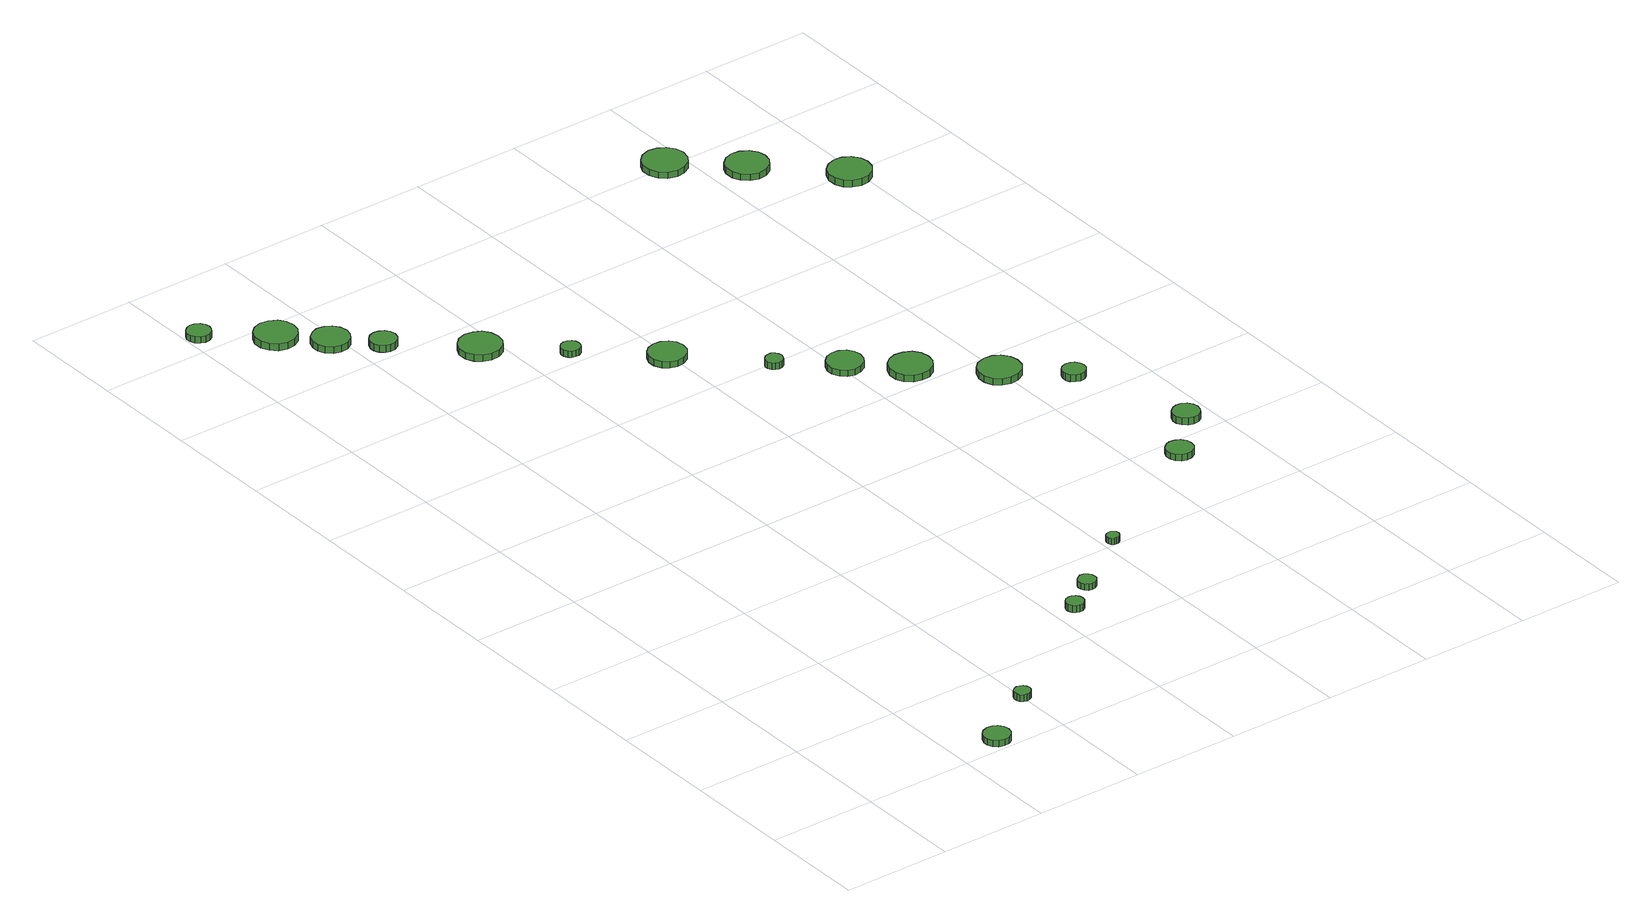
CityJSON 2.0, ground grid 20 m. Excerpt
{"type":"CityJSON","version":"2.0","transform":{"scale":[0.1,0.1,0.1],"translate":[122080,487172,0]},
"CityObjects":{
"tree1":{"type":"SolitaryVegetationObject","attributes":{"function":"something"},"geometry":[{"type":"MultiSurface","lod":"1","boundaries":[[[0,1,2,3,4,5,6,7,8,9,10,11,12,13,14]],[[15,16,17,18,19,20,21,22,23,24,25,26,27,28,29]],[[0,29,28,1]],[[1,28,27,2]],[[2,27,26,3]],[[3,26,25,4]],[[4,25,24,5]],[[5,24,23,6]],[[6,23,22,7]],[[7,22,21,8]],[[8,21,20,9]],[[9,20,19,10]],[[10,19,18,11]],[[11,18,17,12]],[[12,17,16,13]],[[13,16,15,14]],[[14,15,29,0]]]}]},
"tree2":{"type":"SolitaryVegetationObject","attributes":{"function":"something"},"geometry":[{"type":"MultiSurface","lod":"1","boundaries":[[[30,31,32,33,34,35,36,37,38,39,40,41,42,43,44]],[[45,46,47,48,49,50,51,52,53,54,55,56,57,58,59]],[[30,59,58,31]],[[31,58,57,32]],[[32,57,56,33]],[[33,56,55,34]],[[34,55,54,35]],[[35,54,53,36]],[[36,53,52,37]],[[37,52,51,38]],[[38,51,50,39]],[[39,50,49,40]],[[40,49,48,41]],[[41,48,47,42]],[[42,47,46,43]],[[43,46,45,44]],[[44,45,59,30]]]}]},
"tree3":{"type":"SolitaryVegetationObject","attributes":{"function":"something"},"geometry":[{"type":"MultiSurface","lod":"1","boundaries":[[[60,61,62,63,64,65,66,67,68,69,70,71,72,73,74]],[[75,76,77,78,79,80,81,82,83,84,85,86,87,88,89]],[[60,89,88,61]],[[61,88,87,62]],[[62,87,86,63]],[[63,86,85,64]],[[64,85,84,65]],[[65,84,83,66]],[[66,83,82,67]],[[67,82,81,68]],[[68,81,80,69]],[[69,80,79,70]],[[70,79,78,71]],[[71,78,77,72]],[[72,77,76,73]],[[73,76,75,74]],[[74,75,89,60]]]}]},
"tree4":{"type":"SolitaryVegetationObject","attributes":{"function":"something"},"geometry":[{"type":"MultiSurface","lod":"1","boundaries":[[[90,91,92,93,94,95,96,97,98,99,100,101,102,103,104]],[[105,106,107,108,109,110,111,112,113,114,115,116,117,118,119]],[[90,119,118,91]],[[91,118,117,92]],[[92,117,116,93]],[[93,116,115,94]],[[94,115,114,95]],[[95,114,113,96]],[[96,113,112,97]],[[97,112,111,98]],[[98,111,110,99]],[[99,110,109,100]],[[100,109,108,101]],[[101,108,107,102]],[[102,107,106,103]],[[103,106,105,104]],[[104,105,119,90]]]}]},
"tree5":{"type":"SolitaryVegetationObject","attributes":{"function":"something"},"geometry":[{"type":"MultiSurface","lod":"1","boundaries":[[[120,121,122,123,124,125,126,127,128,129,130,131,132,133,134]],[[135,136,137,138,139,140,141,142,143,144,145,146,147,148,149]],[[120,149,148,121]],[[121,148,147,122]],[[122,147,146,123]],[[123,146,145,124]],[[124,145,144,125]],[[125,144,143,126]],[[126,143,142,127]],[[127,142,141,128]],[[128,141,140,129]],[[129,140,139,130]],[[130,139,138,131]],[[131,138,137,132]],[[132,137,136,133]],[[133,136,135,134]],[[134,135,149,120]]]}]},
"tree6":{"type":"SolitaryVegetationObject","attributes":{"function":"something"},"geometry":[{"type":"MultiSurface","lod":"1","boundaries":[[[150,151,152,153,154,155,156,157,158,159,160,161,162,163,164]],[[165,166,167,168,169,170,171,172,173,174,175,176,177,178,179]],[[150,179,178,151]],[[151,178,177,152]],[[152,177,176,153]],[[153,176,175,154]],[[154,175,174,155]],[[155,174,173,156]],[[156,173,172,157]],[[157,172,171,158]],[[158,171,170,159]],[[159,170,169,160]],[[160,169,168,161]],[[161,168,167,162]],[[162,167,166,163]],[[163,166,165,164]],[[164,165,179,150]]]}]},
"tree7":{"type":"SolitaryVegetationObject","attributes":{"function":"something"},"geometry":[{"type":"MultiSurface","lod":"1","boundaries":[[[180,181,182,183,184,185,186,187,188,189,190,191,192,193,194]],[[195,196,197,198,199,200,201,202,203,204,205,206,207,208,209]],[[180,209,208,181]],[[181,208,207,182]],[[182,207,206,183]],[[183,206,205,184]],[[184,205,204,185]],[[185,204,203,186]],[[186,203,202,187]],[[187,202,201,188]],[[188,201,200,189]],[[189,200,199,190]],[[190,199,198,191]],[[191,198,197,192]],[[192,197,196,193]],[[193,196,195,194]],[[194,195,209,180]]]}]},
"tree8":{"type":"SolitaryVegetationObject","attributes":{"function":"something"},"geometry":[{"type":"MultiSurface","lod":"1","boundaries":[[[210,211,212,213,214,215,216,217,218,219,220,221,222,223,224]],[[225,226,227,228,229,230,231,232,233,234,235,236,237,238,239]],[[210,239,238,211]],[[211,238,237,212]],[[212,237,236,213]],[[213,236,235,214]],[[214,235,234,215]],[[215,234,233,216]],[[216,233,232,217]],[[217,232,231,218]],[[218,231,230,219]],[[219,230,229,220]],[[220,229,228,221]],[[221,228,227,222]],[[222,227,226,223]],[[223,226,225,224]],[[224,225,239,210]]]}]},
"tree9":{"type":"SolitaryVegetationObject","attributes":{"function":"something"},"geometry":[{"type":"MultiSurface","lod":"1","boundaries":[[[240,241,242,243,244,245,246,247,248,249,250,251,252,253,254]],[[255,256,257,258,259,260,261,262,263,264,265,266,267,268,269]],[[240,269,268,241]],[[241,268,267,242]],[[242,267,266,243]],[[243,266,265,244]],[[244,265,264,245]],[[245,264,263,246]],[[246,263,262,247]],[[247,262,261,248]],[[248,261,260,249]],[[249,260,259,250]],[[250,259,258,251]],[[251,258,257,252]],[[252,257,256,253]],[[253,256,255,254]],[[254,255,269,240]]]}]},
"tree10":{"type":"SolitaryVegetationObject","attributes":{"function":"something"},"geometry":[{"type":"MultiSurface","lod":"1","boundaries":[[[270,271,272,273,274,275,276,277,278,279,280,281,282,283,284]],[[285,286,287,288,289,290,291,292,293,294,295,296,297,298,299]],[[270,299,298,271]],[[271,298,297,272]],[[272,297,296,273]],[[273,296,295,274]],[[274,295,294,275]],[[275,294,293,276]],[[276,293,292,277]],[[277,292,291,278]],[[278,291,290,279]],[[279,290,289,280]],[[280,289,288,281]],[[281,288,287,282]],[[282,287,286,283]],[[283,286,285,284]],[[284,285,299,270]]]}]},
"tree11":{"type":"SolitaryVegetationObject","attributes":{"function":"something"},"geometry":[{"type":"MultiSurface","lod":"1","boundaries":[[[300,301,302,303,304,305,306,307,308,309,310,311,312,313,314]],[[315,316,317,318,319,320,321,322,323,324,325,326,327,328,329]],[[300,329,328,301]],[[301,328,327,302]],[[302,327,326,303]],[[303,326,325,304]],[[304,325,324,305]],[[305,324,323,306]],[[306,323,322,307]],[[307,322,321,308]],[[308,321,320,309]],[[309,320,319,310]],[[310,319,318,311]],[[311,318,317,312]],[[312,317,316,313]],[[313,316,315,314]],[[314,315,329,300]]]}]},
"tree12":{"type":"SolitaryVegetationObject","attributes":{"function":"something"},"geometry":[{"type":"MultiSurface","lod":"1","boundaries":[[[330,331,332,333,334,335,336,337,338,339,340,341,342,343,344]],[[345,346,347,348,349,350,351,352,353,354,355,356,357,358,359]],[[330,359,358,331]],[[331,358,357,332]],[[332,357,356,333]],[[333,356,355,334]],[[334,355,354,335]],[[335,354,353,336]],[[336,353,352,337]],[[337,352,351,338]],[[338,351,350,339]],[[339,350,349,340]],[[340,349,348,341]],[[341,348,347,342]],[[342,347,346,343]],[[343,346,345,344]],[[344,345,359,330]]]}]},
"tree13":{"type":"SolitaryVegetationObject","attributes":{"function":"something"},"geometry":[{"type":"MultiSurface","lod":"1","boundaries":[[[360,361,362,363,364,365,366,367,368,369,370,371,372,373,374]],[[375,376,377,378,379,380,381,382,383,384,385,386,387,388,389]],[[360,389,388,361]],[[361,388,387,362]],[[362,387,386,363]],[[363,386,385,364]],[[364,385,384,365]],[[365,384,383,366]],[[366,383,382,367]],[[367,382,381,368]],[[368,381,380,369]],[[369,380,379,370]],[[370,379,378,371]],[[371,378,377,372]],[[372,377,376,373]],[[373,376,375,374]],[[374,375,389,360]]]}]},
"tree14":{"type":"SolitaryVegetationObject","attributes":{"function":"something"},"geometry":[{"type":"MultiSurface","lod":"1","boundaries":[[[390,391,392,393,394,395,396,397,398,399,400,401,402,403,404]],[[405,406,407,408,409,410,411,412,413,414,415,416,417,418,419]],[[390,419,418,391]],[[391,418,417,392]],[[392,417,416,393]],[[393,416,415,394]],[[394,415,414,395]],[[395,414,413,396]],[[396,413,412,397]],[[397,412,411,398]],[[398,411,410,399]],[[399,410,409,400]],[[400,409,408,401]],[[401,408,407,402]],[[402,407,406,403]],[[403,406,405,404]],[[404,405,419,390]]]}]},
"tree15":{"type":"SolitaryVegetationObject","attributes":{"function":"something"},"geometry":[{"type":"MultiSurface","lod":"1","boundaries":[[[420,421,422,423,424,425,426,427,428,429,430,431,432,433,434]],[[435,436,437,438,439,440,441,442,443,444,445,446,447,448,449]],[[420,449,448,421]],[[421,448,447,422]],[[422,447,446,423]],[[423,446,445,424]],[[424,445,444,425]],[[425,444,443,426]],[[426,443,442,427]],[[427,442,441,428]],[[428,441,440,429]],[[429,440,439,430]],[[430,439,438,431]],[[431,438,437,432]],[[432,437,436,433]],[[433,436,435,434]],[[434,435,449,420]]]}]},
"tree16":{"type":"SolitaryVegetationObject","attributes":{"function":"something"},"geometry":[{"type":"MultiSurface","lod":"1","boundaries":[[[450,451,452,453,454,455,456,457,458,459,460,461,462,463,464]],[[465,466,467,468,469,470,471,472,473,474,475,476,477,478,479]],[[450,479,478,451]],[[451,478,477,452]],[[452,477,476,453]],[[453,476,475,454]],[[454,475,474,455]],[[455,474,473,456]],[[456,473,472,457]],[[457,472,471,458]],[[458,471,470,459]],[[459,470,469,460]],[[460,469,468,461]],[[461,468,467,462]],[[462,467,466,463]],[[463,466,465,464]],[[464,465,479,450]]]}]},
"tree17":{"type":"SolitaryVegetationObject","attributes":{"function":"something"},"geometry":[{"type":"MultiSurface","lod":"1","boundaries":[[[480,481,482,483,484,485,486,487,488,489,490,491,492,493,494]],[[495,496,497,498,499,500,501,502,503,504,505,506,507,508,509]],[[480,509,508,481]],[[481,508,507,482]],[[482,507,506,483]],[[483,506,505,484]],[[484,505,504,485]],[[485,504,503,486]],[[486,503,502,487]],[[487,502,501,488]],[[488,501,500,489]],[[489,500,499,490]],[[490,499,498,491]],[[491,498,497,492]],[[492,497,496,493]],[[493,496,495,494]],[[494,495,509,480]]]}]},
"tree18":{"type":"SolitaryVegetationObject","attributes":{"function":"something"},"geometry":[{"type":"MultiSurface","lod":"1","boundaries":[[[510,511,512,513,514,515,516,517,518,519,520,521,522,523,524]],[[525,526,527,528,529,530,531,532,533,534,535,536,537,538,539]],[[510,539,538,511]],[[511,538,537,512]],[[512,537,536,513]],[[513,536,535,514]],[[514,535,534,515]],[[515,534,533,516]],[[516,533,532,517]],[[517,532,531,518]],[[518,531,530,519]],[[519,530,529,520]],[[520,529,528,521]],[[521,528,527,522]],[[522,527,526,523]],[[523,526,525,524]],[[524,525,539,510]]]}]},
"tree19":{"type":"SolitaryVegetationObject","attributes":{"function":"something"},"geometry":[{"type":"MultiSurface","lod":"1","boundaries":[[[540,541,542,543,544,545,546,547,548,549,550,551,552,553,554]],[[555,556,557,558,559,560,561,562,563,564,565,566,567,568,569]],[[540,569,568,541]],[[541,568,567,542]],[[542,567,566,543]],[[543,566,565,544]],[[544,565,564,545]],[[545,564,563,546]],[[546,563,562,547]],[[547,562,561,548]],[[548,561,560,549]],[[549,560,559,550]],[[550,559,558,551]],[[551,558,557,552]],[[552,557,556,553]],[[553,556,555,554]],[[554,555,569,540]]]}]},
"tree20":{"type":"SolitaryVegetationObject","attributes":{"function":"something"},"geometry":[{"type":"MultiSurface","lod":"1","boundaries":[[[570,571,572,573,574,575,576,577,578,579,580,581,582,583,584]],[[585,586,587,588,589,590,591,592,593,594,595,596,597,598,599]],[[570,599,598,571]],[[571,598,597,572]],[[572,597,596,573]],[[573,596,595,574]],[[574,595,594,575]],[[575,594,593,576]],[[576,593,592,577]],[[577,592,591,578]],[[578,591,590,579]],[[579,590,589,580]],[[580,589,588,581]],[[581,588,587,582]],[[582,587,586,583]],[[583,586,585,584]],[[584,585,599,570]]]}]},
"tree21":{"type":"SolitaryVegetationObject","attributes":{"function":"something"},"geometry":[{"type":"MultiSurface","lod":"1","boundaries":[[[600,601,602,603,604,605,606,607,608,609,610,611,612,613,614]],[[615,616,617,618,619,620,621,622,623,624,625,626,627,628,629]],[[600,629,628,601]],[[601,628,627,602]],[[602,627,626,603]],[[603,626,625,604]],[[604,625,624,605]],[[605,624,623,606]],[[606,623,622,607]],[[607,622,621,608]],[[608,621,620,609]],[[609,620,619,610]],[[610,619,618,611]],[[611,618,617,612]],[[612,617,616,613]],[[613,616,615,614]],[[614,615,629,600]]]}]},
"tree22":{"type":"SolitaryVegetationObject","attributes":{"function":"something"},"geometry":[{"type":"MultiSurface","lod":"1","boundaries":[[[630,631,632,633,634,635,636,637,638,639,640,641,642,643,644]],[[645,646,647,648,649,650,651,652,653,654,655,656,657,658,659]],[[630,659,658,631]],[[631,658,657,632]],[[632,657,656,633]],[[633,656,655,634]],[[634,655,654,635]],[[635,654,653,636]],[[636,653,652,637]],[[637,652,651,638]],[[638,651,650,639]],[[639,650,649,640]],[[640,649,648,641]],[[641,648,647,642]],[[642,647,646,643]],[[643,646,645,644]],[[644,645,659,630]]]}]}
},
"vertices":[
[306,25,16],[304,35,16],[298,43,16],[290,48,16],[280,49,16],[270,46,16],[262,39,16],[258,30,16],[258,20,16],[262,11,16],[270,4,16],[280,1,16],[290,2,16],[298,7,16],[304,15,16],[304,15,4],[298,7,4],[290,2,4],[280,1,4],[270,4,4],[262,11,4],[258,20,4],[258,30,4],[262,39,4],[270,46,4],[280,49,4],[290,48,4],[298,43,4],[304,35,4],[306,25,4],
[409,102,20],[408,108,20],[404,113,20],[399,116,20],[393,117,20],[387,115,20],[382,111,20],[380,105,20],[380,99,20],[382,93,20],[387,89,20],[393,87,20],[399,88,20],[404,91,20],[408,96,20],[408,96,7],[404,91,7],[399,88,7],[393,87,7],[387,89,7],[382,93,7],[380,99,7],[380,105,7],[382,111,7],[387,115,7],[393,117,7],[399,116,7],[404,113,7],[408,108,7],[409,102,7],
[44,1840,15],[42,1849,15],[37,1856,15],[29,1861,15],[20,1862,15],[12,1859,15],[5,1853,15],[1,1845,15],[1,1836,15],[5,1828,15],[12,1822,15],[20,1819,15],[29,1820,15],[37,1824,15],[42,1832,15],[42,1832,3],[37,1824,3],[29,1820,3],[20,1819,3],[12,1822,3],[5,1828,3],[1,1836,3],[1,1845,3],[5,1853,3],[12,1859,3],[20,1862,3],[29,1861,3],[37,1856,3],[42,1849,3],[44,1840,3],
[155,1756,17],[152,1772,17],[143,1784,17],[129,1792,17],[113,1794,17],[98,1789,17],[87,1779,17],[80,1764,17],[80,1748,17],[87,1734,17],[98,1723,17],[113,1718,17],[129,1720,17],[143,1728,17],[152,1741,17],[152,1741,4],[143,1728,4],[129,1720,4],[113,1718,4],[98,1723,4],[87,1734,4],[80,1748,4],[80,1764,4],[87,1779,4],[98,1789,4],[113,1794,4],[129,1792,4],[143,1784,4],[152,1772,4],[155,1756,4],
[215,1691,16],[212,1705,16],[204,1716,16],[192,1723,16],[178,1725,16],[165,1720,16],[154,1711,16],[149,1698,16],[149,1684,16],[154,1672,16],[165,1662,16],[178,1658,16],[192,1659,16],[204,1666,16],[212,1678,16],[212,1678,3],[204,1666,3],[192,1659,3],[178,1658,3],[165,1662,3],[154,1672,3],[149,1684,3],[149,1698,3],[154,1711,3],[165,1720,3],[178,1725,3],[192,1723,3],[204,1716,3],[212,1705,3],[215,1691,3],
[652,274,20],[651,281,20],[647,286,20],[641,290,20],[634,290,20],[628,288,20],[623,284,20],[620,277,20],[620,271,20],[623,264,20],[628,260,20],[634,258,20],[641,258,20],[647,262,20],[651,267,20],[651,267,7],[647,262,7],[641,258,7],[634,258,7],[628,260,7],[623,264,7],[620,271,7],[620,277,7],[623,284,7],[628,288,7],[634,290,7],[641,290,7],[647,286,7],[651,281,7],[652,274,7],
[272,1635,15],[270,1645,15],[264,1653,15],[255,1658,15],[245,1659,15],[236,1656,15],[228,1649,15],[224,1640,15],[224,1630,15],[228,1621,15],[236,1614,15],[245,1611,15],[255,1612,15],[264,1617,15],[270,1625,15],[270,1625,2],[264,1617,2],[255,1612,2],[245,1611,2],[236,1614,2],[228,1621,2],[224,1630,2],[224,1640,2],[228,1649,2],[236,1656,2],[245,1659,2],[255,1658,2],[264,1653,2],[270,1645,2],[272,1635,2],
[712,319,18],[711,326,18],[707,331,18],[701,335,18],[694,336,18],[688,333,18],[683,329,18],[680,323,18],[680,316,18],[683,310,18],[688,305,18],[694,303,18],[701,304,18],[707,307,18],[711,313,18],[711,313,6],[707,307,6],[701,304,6],[694,303,6],[688,305,6],[683,310,6],[680,316,6],[680,323,6],[683,329,6],[688,333,6],[694,336,6],[701,335,6],[707,331,6],[711,326,6],[712,319,6],
[402,1525,15],[399,1541,15],[390,1554,15],[376,1561,15],[360,1563,15],[345,1558,15],[334,1548,15],[327,1533,15],[327,1517,15],[334,1503,15],[345,1493,15],[360,1488,15],[376,1489,15],[390,1497,15],[399,1510,15],[399,1510,2],[390,1497,2],[376,1489,2],[360,1488,2],[345,1493,2],[334,1503,2],[327,1517,2],[327,1533,2],[334,1548,2],[345,1558,2],[360,1563,2],[376,1561,2],[390,1554,2],[399,1541,2],[402,1525,2],
[495,1429,14],[494,1436,14],[490,1442,14],[483,1445,14],[476,1446,14],[469,1444,14],[464,1439,14],[461,1433,14],[461,1425,14],[464,1419,14],[469,1414,14],[476,1412,14],[483,1412,14],[490,1416,14],[494,1422,14],[494,1422,2],[490,1416,2],[483,1412,2],[476,1412,2],[469,1414,2],[464,1419,2],[461,1425,2],[461,1433,2],[464,1439,2],[469,1444,2],[476,1446,2],[483,1445,2],[490,1442,2],[494,1436,2],[495,1429,2],
[826,403,19],[825,408,19],[822,411,19],[818,414,19],[813,414,19],[809,413,19],[805,410,19],[803,405,19],[803,401,19],[805,396,19],[809,393,19],[813,392,19],[818,392,19],[822,395,19],[825,398,19],[825,398,7],[822,395,7],[818,392,7],[813,392,7],[809,393,7],[805,396,7],[803,401,7],[803,405,7],[805,410,7],[809,413,7],[813,414,7],[818,414,7],[822,411,7],[825,408,7],[826,403,7],
[627,1318,14],[624,1332,14],[616,1343,14],[603,1350,14],[590,1351,14],[576,1347,14],[566,1338,14],[560,1325,14],[560,1311,14],[566,1298,14],[576,1289,14],[590,1285,14],[603,1286,14],[616,1293,14],[624,1304,14],[624,1304,2],[616,1293,2],[603,1286,2],[590,1285,2],[576,1289,2],[566,1298,2],[560,1311,2],[560,1325,2],[566,1338,2],[576,1347,2],[590,1351,2],[603,1350,2],[616,1343,2],[624,1332,2],[627,1318,2],
[735,1193,15],[733,1199,15],[730,1204,15],[724,1208,15],[717,1208,15],[711,1206,15],[706,1202,15],[703,1196,15],[703,1189,15],[706,1183,15],[711,1179,15],[717,1177,15],[724,1177,15],[730,1181,15],[733,1186,15],[733,1186,2],[730,1181,2],[724,1177,2],[717,1177,2],[711,1179,2],[706,1183,2],[703,1189,2],[703,1196,2],[706,1202,2],[711,1206,2],[717,1208,2],[724,1208,2],[730,1204,2],[733,1199,2],[735,1193,2],
[839,1116,15],[836,1129,15],[829,1140,15],[817,1147,15],[804,1148,15],[791,1144,15],[781,1135,15],[775,1123,15],[775,1110,15],[781,1097,15],[791,1088,15],[804,1084,15],[817,1086,15],[829,1092,15],[836,1103,15],[836,1103,3],[829,1092,3],[817,1086,3],[804,1084,3],[791,1088,3],[781,1097,3],[775,1110,3],[775,1123,3],[781,1135,3],[791,1144,3],[804,1148,3],[817,1147,3],[829,1140,3],[836,1129,3],[839,1116,3],
[924,1042,15],[921,1058,15],[912,1071,15],[898,1078,15],[882,1080,15],[867,1075,15],[855,1065,15],[849,1050,15],[849,1034,15],[855,1020,15],[867,1009,15],[882,1005,15],[898,1006,15],[912,1014,15],[921,1027,15],[921,1027,2],[912,1014,2],[898,1006,2],[882,1005,2],[867,1009,2],[855,1020,2],[849,1034,2],[849,1050,2],[855,1065,2],[867,1075,2],[882,1080,2],[898,1078,2],[912,1071,2],[921,1058,2],[924,1042,2],
[1095,556,19],[1093,566,19],[1087,574,19],[1078,579,19],[1068,580,19],[1059,577,19],[1051,570,19],[1047,561,19],[1047,551,19],[1051,542,19],[1059,535,19],[1068,532,19],[1078,533,19],[1087,538,19],[1093,546,19],[1093,546,7],[1087,538,7],[1078,533,7],[1068,532,7],[1059,535,7],[1051,542,7],[1047,551,7],[1047,561,7],[1051,570,7],[1059,577,7],[1068,580,7],[1078,579,7],[1087,574,7],[1093,566,7],[1095,556,7],
[1033,944,15],[1030,959,15],[1020,972,15],[1007,980,15],[991,981,15],[976,977,15],[964,966,15],[958,952,15],[958,936,15],[964,921,15],[976,911,15],[991,906,15],[1007,908,15],[1020,915,15],[1030,928,15],[1030,928,3],[1020,915,3],[1007,908,3],[991,906,3],[976,911,3],[964,921,3],[958,936,3],[958,952,3],[964,966,3],[976,977,3],[991,981,3],[1007,980,3],[1020,972,3],[1030,959,3],[1033,944,3],
[1173,640,20],[1171,650,20],[1165,658,20],[1157,663,20],[1146,664,20],[1137,661,20],[1129,654,20],[1125,645,20],[1125,635,20],[1129,626,20],[1137,619,20],[1146,616,20],[1157,617,20],[1165,622,20],[1171,630,20],[1171,630,7],[1165,622,7],[1157,617,7],[1146,616,7],[1137,619,7],[1129,626,7],[1125,635,7],[1125,645,7],[1129,654,7],[1137,661,7],[1146,664,7],[1157,663,7],[1165,658,7],[1171,650,7],[1173,640,7],
[1106,860,19],[1104,868,19],[1099,875,19],[1092,879,19],[1083,880,19],[1075,878,19],[1068,872,19],[1065,864,19],[1065,855,19],[1068,847,19],[1075,842,19],[1083,839,19],[1092,840,19],[1099,844,19],[1104,851,19],[1104,851,6],[1099,844,6],[1092,840,6],[1083,839,6],[1075,842,6],[1068,847,6],[1065,855,6],[1065,864,6],[1068,872,6],[1075,878,6],[1083,880,6],[1092,879,6],[1099,875,6],[1104,868,6],[1106,860,6],
[999,1801,15],[996,1817,15],[986,1830,15],[972,1838,15],[956,1840,15],[940,1835,15],[928,1824,15],[921,1809,15],[921,1792,15],[928,1777,15],[940,1766,15],[956,1761,15],[972,1763,15],[986,1771,15],[996,1785,15],[996,1785,3],[986,1771,3],[972,1763,3],[956,1761,3],[940,1766,3],[928,1777,3],[921,1792,3],[921,1809,3],[928,1824,3],[940,1835,3],[956,1840,3],[972,1838,3],[986,1830,3],[996,1817,3],[999,1801,3],
[1100,1711,15],[1097,1726,15],[1088,1739,15],[1074,1747,15],[1058,1749,15],[1043,1744,15],[1031,1733,15],[1025,1719,15],[1025,1703,15],[1031,1689,15],[1043,1678,15],[1058,1673,15],[1074,1675,15],[1088,1683,15],[1097,1696,15],[1097,1696,3],[1088,1683,3],[1074,1675,3],[1058,1673,3],[1043,1678,3],[1031,1689,3],[1025,1703,3],[1025,1719,3],[1031,1733,3],[1043,1744,3],[1058,1749,3],[1074,1747,3],[1088,1739,3],[1097,1726,3],[1100,1711,3],
[1224,1596,13],[1221,1611,13],[1211,1624,13],[1198,1632,13],[1182,1633,13],[1167,1628,13],[1155,1618,13],[1149,1603,13],[1149,1588,13],[1155,1573,13],[1167,1563,13],[1182,1558,13],[1198,1559,13],[1211,1567,13],[1221,1580,13],[1221,1580,0],[1211,1567,0],[1198,1559,0],[1182,1558,0],[1167,1563,0],[1155,1573,0],[1149,1588,0],[1149,1603,0],[1155,1618,0],[1167,1628,0],[1182,1633,0],[1198,1632,0],[1211,1624,0],[1221,1611,0],[1224,1596,0]
]}
